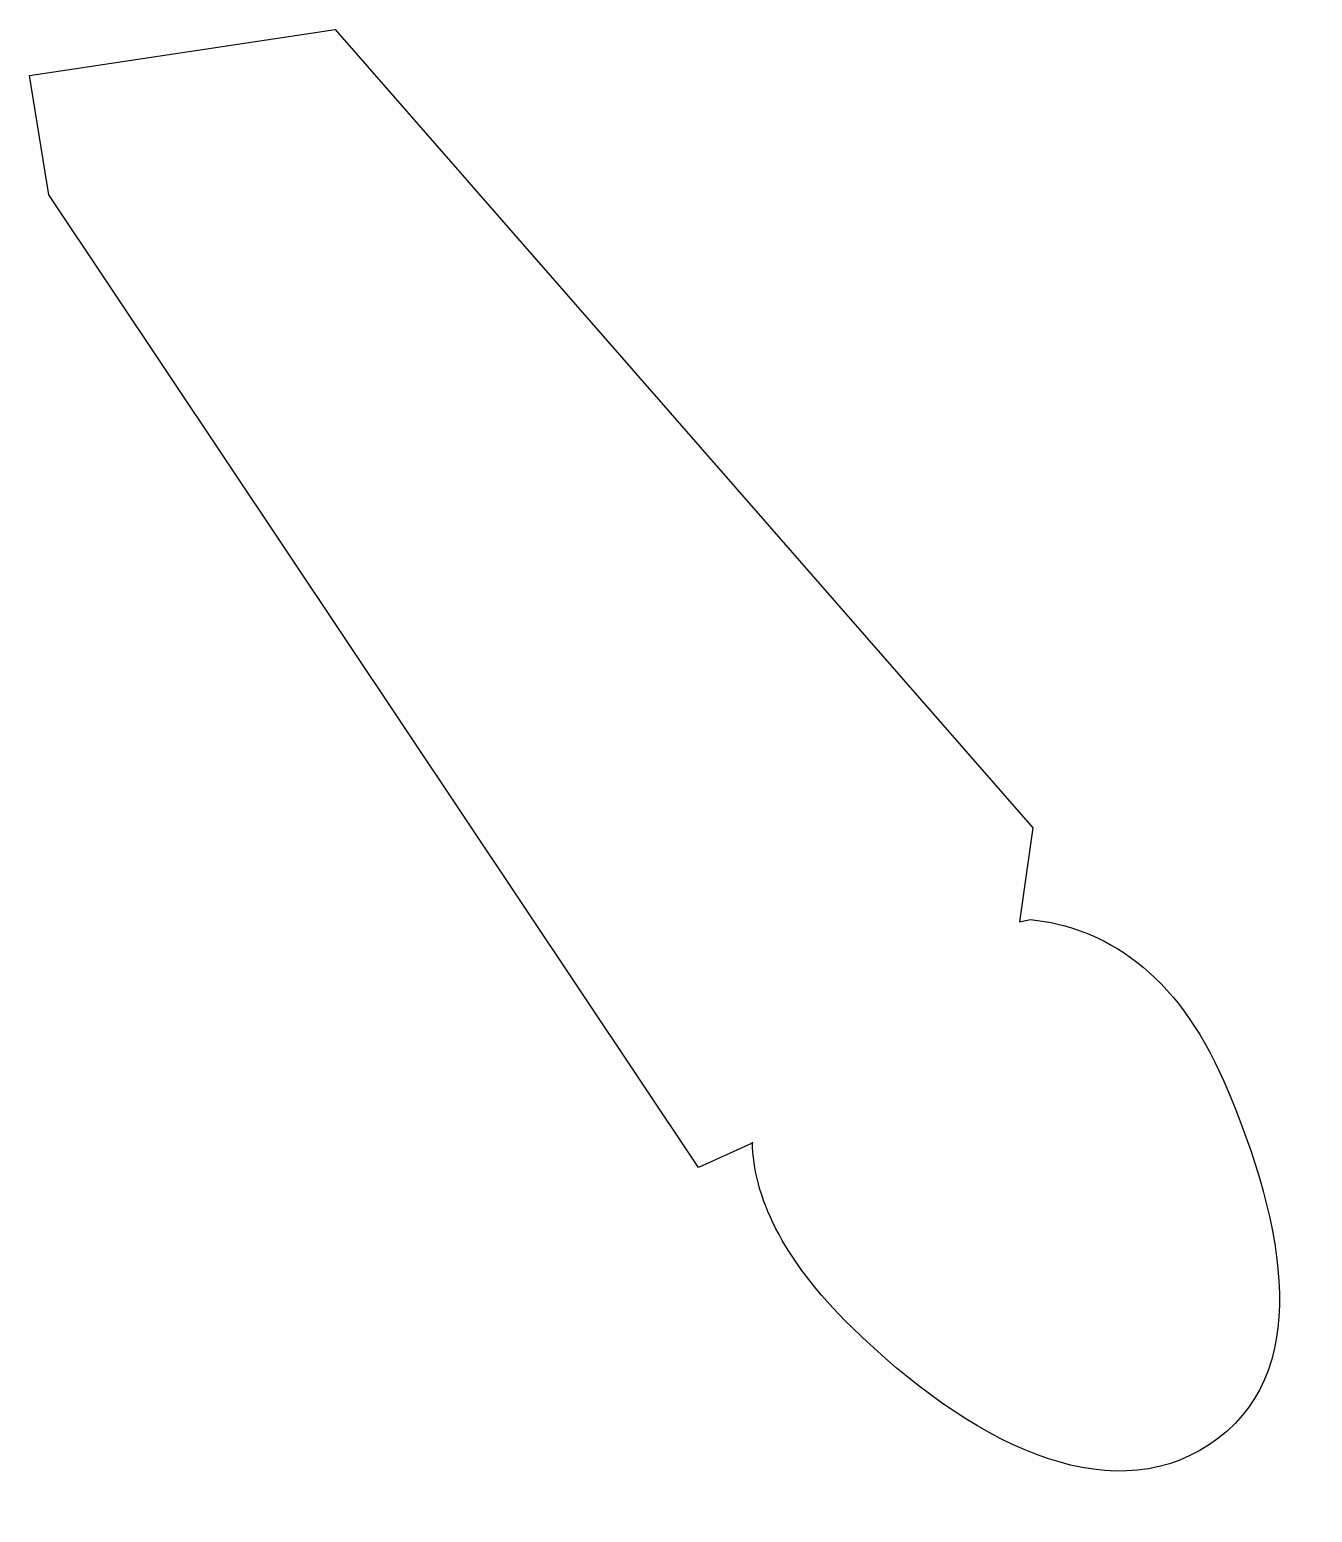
# Model space of a CAD drawing. Header units: centimetres. Extents: x -6.2 to 6.5, y -7.6 to 7.1.
import ezdxf

# ---------------------------------------------------------------- set-up
doc = ezdxf.new("R2010")
doc.units = ezdxf.units.CM
doc.header["$MEASUREMENT"] = 0
doc.layers.add('Camada 1', color=7, linetype='Continuous')

msp = doc.modelspace()

# ---------------------------------------------------------------- linework, layer by layer
at = {"layer": 'Camada 1'}
msp.add_open_spline([(0.96982, -3.88408), (0.98109, -4.41677), (1.25449, -5.03118), (1.95203, -5.71537), (1.95203, -5.71537), (3.11464, -6.85546), (4.48301, -7.5537), (5.50189, -6.88152), (5.50189, -6.88152), (6.52075, -6.21001), (6.28119, -4.75498), (5.64281, -3.28094), (5.64281, -3.28094), (5.17354, -2.19583), (4.45131, -1.74839), (3.72765, -1.67794), (3.72765, -1.67794), (3.72765, -1.67794), (3.61774, -1.70051), (3.61774, -1.70051), (3.61774, -1.70051), (3.61774, -1.70051), (3.75022, -0.76899), (3.75022, -0.76899), (3.75022, -0.76899), (3.75022, -0.76899), (-3.16451, 7.14454), (-3.16451, 7.14454), (-3.16451, 7.14454), (-3.16451, 7.14454), (-6.19436, 6.69007), (-6.19436, 6.69007), (-6.19436, 6.69007), (-6.19436, 6.69007), (-6.00553, 5.50773), (-6.00553, 5.50773), (-6.00553, 5.50773), (-6.00553, 5.50773), (0.4357, -4.13419), (0.4357, -4.13419), (0.4357, -4.13419), (0.4357, -4.13419), (0.96275, -3.89604), (0.96275, -3.89604), (0.96275, -3.89604), (0.96275, -3.89604), (0.96982, -3.88408), (0.96982, -3.88408)], degree=3, knots=[0, 0, 0, 0, 0.07692308, 0.07692308, 0.07692308, 0.07692308, 0.15384615, 0.15384615, 0.15384615, 0.15384615, 0.23076923, 0.23076923, 0.23076923, 0.23076923, 0.30769231, 0.30769231, 0.30769231, 0.30769231, 0.38461538, 0.38461538, 0.38461538, 0.38461538, 0.46153846, 0.46153846, 0.46153846, 0.46153846, 0.53846154, 0.53846154, 0.53846154, 0.53846154, 0.61538462, 0.61538462, 0.61538462, 0.61538462, 0.69230769, 0.69230769, 0.69230769, 0.69230769, 0.76923077, 0.76923077, 0.76923077, 0.76923077, 0.84615385, 0.84615385, 0.84615385, 0.84615385, 1, 1, 1, 1], dxfattribs=at)

doc.saveas('drawing.dxf')
